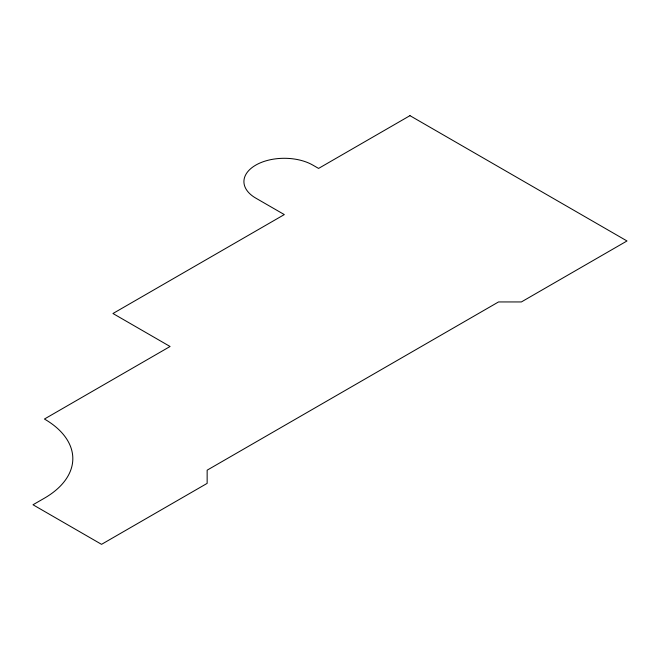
<?xml version="1.0" encoding="UTF-8"?>
<svg xmlns="http://www.w3.org/2000/svg" width="660" height="660" viewBox="0 0 660 660"><rect width="100%" height="100%" fill="white"/><g stroke="black" fill="none" stroke-linecap="round" stroke-linejoin="round"><path stroke-width="0.99" d="M409.959 115.657L318.574 168.424L312.865 165.124A40.384 23.314 0 0 0 255.75 165.124A40.384 23.314 0 0 0 255.75 198.099L284.311 214.583L112.959 313.508L170.074 346.492L44.426 419.034A96.929 55.96 0 0 1 44.426 498.176L33 504.768L101.541 544.343L207.149 483.367L207.149 470.176L498.539 301.942L521.384 301.942L627 240.966L409.959 115.657"/></g></svg>
